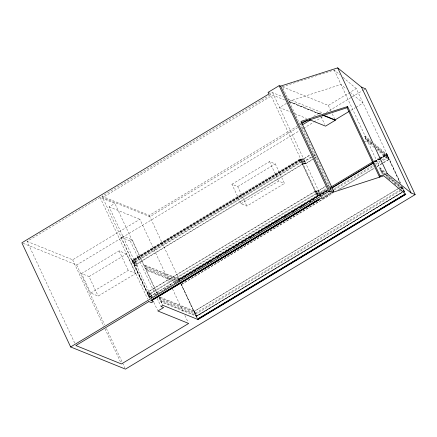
<?xml version="1.0" encoding="UTF-8"?>
<svg xmlns="http://www.w3.org/2000/svg" width="437" height="437" viewBox="0 0 437 437"><rect width="100%" height="100%" fill="white"/><g stroke="black" fill="none" stroke-linecap="round" stroke-linejoin="round"><path stroke-width="0.33" stroke-dasharray="2.19 1.64" d="M311.652 157.238L304.791 161.373L302.142 161.379L304.797 161.373L304.797 160.838L311.084 157.052M314.514 155.517L314.514 154.982M318.081 193.411L319.698 193.181L319.698 192.651L325.991 188.866M329.416 187.331L329.422 186.796M312.581 159.226L305.332 163.749L303.376 164.022L301.208 159.39L303.163 159.123L310.412 154.594M316.109 191.204L318.458 190.537L316.109 191.204L318.283 195.836L319.584 195.656M327.488 191.035L320.234 195.563L318.065 190.936M397.473 183.453L401.09 186.501L401.734 186.113L404.662 192.411M374.733 145.051L386.024 154.551L386.669 154.163L388.837 158.789L388.193 159.177L377.415 150.109M74.716 343.078L27.083 241.388L100.068 197.42L114.827 203.391L157.265 293.986M149.612 297.958L101.979 196.268L270.574 94.709L268.848 94.01M151.89 298.203L109.092 206.848L114.827 203.391M286.437 103.411L279.576 107.546L290.911 112.129M331.028 190.767L282.329 86.81L328.302 105.404L356.27 88.558L400.642 183.278M27.083 241.388L72.624 259.807L139.873 219.298L171.047 285.858M101.979 196.268L149.246 215.386L297.144 126.298M300.066 124.534L301.235 123.829M313.509 116.439L319.354 112.915L321.097 113.62M297.761 127.62L149.864 216.714L102.597 197.59L271.197 96.031L273.999 95.643L284.706 99.969M326.133 112.566L351.659 97.183M352.244 96.834L363.267 90.197M363.846 89.847L365.583 88.798M149.503 298.334L120.858 237.187L122.77 236.035L132.192 239.847L157.38 293.609M23.112 243.311L76.655 264.969L299.438 130.761M301.776 129.357L302.945 128.653M303.529 128.298L313.471 122.311M314.056 121.956L323.413 116.324M120.858 237.187L130.281 241L132.192 239.847M350.818 110.414L355.478 107.606M356.062 107.251L363.054 103.039L350.736 92.677M81.506 273.535L119.11 250.882L126.648 253.93L135.787 273.436L98.183 296.089L90.645 293.041L81.506 273.535L89.044 276.583L98.183 296.089M231.916 184.245L269.52 161.586L275.332 163.941L284.471 183.447L246.861 206.1L241.055 203.751L231.916 184.245L237.723 186.594L246.861 206.1M237.723 186.594L275.332 163.941M89.044 276.583L126.648 253.93M299.716 159.101L131.919 260.184L132.706 260.501L133.17 261.495L300.967 160.412L300.503 159.423L299.716 159.101L300.498 159.822L317.972 197.125M132.706 260.501L300.503 159.423M134.634 265.434L303.229 163.875L301.06 159.243L132.466 260.807L149.94 298.11M300.498 159.822L132.701 260.9L150.175 298.203M301.208 159.39L301.945 158.948L303.868 158.855L306.037 163.487L312.897 159.352M303.868 158.855L310.155 155.069M306.037 163.487L302.917 163.744L134.323 265.308L136.989 266.39L137.628 266.007L135.459 261.375L134.82 261.758L132.154 260.681L301.06 159.243M134.869 265.532L135.508 265.15L137.628 266.007M303.376 164.022L305.72 163.356M90.645 293.041L128.249 270.388L135.787 273.436M241.055 203.751L278.659 181.098L284.471 183.447M179.268 279.096L144.882 265.188L144.243 265.57L178.635 279.483L179.268 279.096L179.738 280.09M177.061 281.958L147.05 269.815L146.411 270.203L176.564 282.395M315.962 191.056L147.056 292.495L315.651 190.931L318.131 195.689L149.225 297.122L327.127 190.264M150.361 293.189L148.241 292.331L147.602 292.714L149.722 293.571L150.361 293.189L152.529 297.816M325.319 186.408L318.453 190.543L320.938 195.295M318.77 190.669L325.631 186.533M318.092 193.411L317.043 193.187L319.698 193.181L326.554 189.052M179.623 281.597L178.4 278.986L326.663 189.674M329.58 187.915L330.749 187.211M373.941 161.193L378.611 158.38M379.196 158.03L386.199 153.808L386.985 154.124L379.398 158.697M327.444 189.991L179.186 279.303L178.4 278.986M329.782 188.587L330.951 187.883M374.143 161.859L378.813 159.052M330.05 188.505L331.213 187.806M374.411 161.783L379.081 158.97M379.66 158.62L386.669 154.398L387.215 154.622L380.212 158.844M152 297.602L150.41 296.958L149.771 297.346L150.831 297.772M179.104 279.675L327.362 190.363M329.7 188.953L330.869 188.249M374.646 161.881L379.316 159.068M379.9 158.713L386.903 154.496L400.363 183.234M327.127 190.669L178.864 279.975L327.362 190.761M330.044 188.91L331.213 188.205M374.99 161.832L379.66 159.019M380.245 158.669L386.898 154.895L374.64 162.28M327.094 190.838L179.421 279.8L178.87 279.576L179.099 280.073M330.011 189.079L331.18 188.38M374.957 162.007L379.627 159.194M329.695 189.352L331.448 188.298M151.251 297.302L214.392 259.261M216.73 257.857L230.763 249.401M233.101 247.992L238.952 244.469M241.29 243.065L247.134 239.542M249.472 238.132L255.317 234.609M257.661 233.2L265.843 228.272M266.428 227.917L274.026 223.34M274.611 222.985L281.046 219.112M283.968 217.353L289.228 214.185M292.151 212.42L297.417 209.252M300.339 207.493L306.184 203.97M309.106 202.205L314.372 199.037M156.085 294.549L158.423 293.14M164.268 289.616L169.534 286.448M174.21 283.629L177.717 281.515M182.393 278.697L184.731 277.287M190.581 273.77L195.842 270.596M198.764 268.837L204.03 265.669M206.952 263.904L212.213 260.736M216.889 257.917L220.395 255.803M225.077 252.985L229.168 250.521M233.26 248.058L237.351 245.594M241.442 243.125L245.539 240.661M249.631 238.198L253.722 235.729M257.814 233.265L261.91 230.802M267.755 227.278L270.093 225.869M275.938 222.346L278.276 220.936M284.126 217.413L286.464 216.009M292.309 212.486L294.647 211.076M300.498 207.553L302.836 206.144M309.265 202.271L311.018 201.217M331.213 190.587L373.242 165.268M375.574 163.864L381.414 160.346M381.993 159.997L387.832 156.479L388.455 157.265L381.452 161.488M321.332 197.704L328.919 193.132M334.174 189.969L373.864 166.06M374.449 165.705L380.867 161.837M194.41 311.007L159.784 297.002L159.144 297.384L193.771 311.39L194.41 311.007L196.579 315.634L195.94 316.017L161.313 302.011L161.952 301.628L196.579 315.634M327.783 196.044L181.273 284.301L197.169 317.694M338.287 189.713L373.897 168.267M376.814 166.508L382.648 162.99M383.233 162.64L389.383 159.254L383.549 162.766M181.584 284.427L332.765 193.356M339.773 189.139L374.209 168.392M377.126 166.634L382.965 163.121M397.719 188.768L194.006 311.483L398.031 188.899M398.304 188.418L401.221 186.659M398.615 188.544L401.537 186.785M400.98 189.347L194.935 313.471L195.558 314.258L400.439 190.838M401.565 188.997L402.734 188.292L403.356 189.079L401.024 190.488M402.805 191.641L196.175 316.115L403.122 191.767M196.59 317.677L196.093 316.617L402.138 192.493M374.334 147.52L366.638 141.042L364.469 136.415L365.146 136.054L370.784 140.796M366.638 141.042L367.315 140.681L372.444 145.002M383.091 174.161L381.539 172.855L379.371 168.229L380.048 167.868L385.729 172.642M381.539 172.855L382.217 172.495L383.762 173.8M282.329 86.81L334.196 69.991L339.844 74.738M316.486 157.162L315.443 157.5L315.754 157.631L313.274 152.874M363.731 141.845L367.315 140.681M320.621 195.17L319.01 195.394L316.847 190.761M268.072 92.354L269.804 93.054L272.606 92.666L283.345 97.009M318.994 192.919L319.693 193.187M304.092 161.106L304.791 161.373M287.764 98.795L324.391 113.615M321.233 114.286L289.114 101.291L340.98 84.472L346.115 88.787M289.299 101.69L320.157 114.172M289.114 101.755L319.977 114.237L319.354 112.915M294.691 113.658L306.659 118.498M403.974 190.936L404.285 191.062M300.967 160.412L133.17 261.495M302.917 163.744L303.229 163.875M328.176 184.687L330.656 189.44L330.345 189.314M109.092 206.848L139.873 219.298M135.459 261.375L133.34 260.518L135.508 265.15M180.202 281.084L145.811 267.171L145.483 268.214L179.246 281.876M196.093 316.617L403.892 191.439L404.383 192.498M342.925 77.333L356.27 88.558M374.367 143.811L386.669 154.163M364.469 136.415L372.166 142.894M372.024 143.44L366.386 138.698L365.398 138.398L372.581 144.445M375.607 146.461L387.909 156.807L386.953 156.533L375.662 147.034M377.049 148.875L389.383 159.254M379.371 168.229L385.057 173.014M387.646 175.188L396.954 183.021M385.931 174.423L381.288 170.512L380.299 170.212L384.434 173.691M386.45 174.855L402.974 188.757L402.018 188.484L384.953 174.128M385.827 175.537L403.903 190.74L403.258 191.127L401.09 186.501M386.712 177.209L388.264 178.514M388.777 178.946L389.815 179.815M393.95 183.3L396.02 185.037M402.116 186.435L404.968 192.52M386.669 154.398L400.128 183.141M401.849 186.812L404.427 192.313M386.199 153.808L386.663 154.802M386.024 154.551L388.193 159.177M334.196 69.991L382.894 173.948M328.302 105.404L330.847 110.84M332.262 113.855L335.086 119.891M321.091 116.619L324.713 124.354M300.694 123.453L332.071 190.428M272.606 92.666L320.731 195.394M321.015 196.011L321.883 197.857M303.163 159.123L305.332 163.749M301.945 158.948L304.108 163.58M269.804 93.054L318.212 196.399M300.263 159.729L317.737 197.027M269.52 161.586L278.659 181.098M149.246 215.386L179.569 280.117M181.109 283.952L197.726 319.42M180.874 283.859L197.491 319.327M172.495 288.939L183.753 312.974M184.906 315.443L188.085 322.222M144.882 265.188L147.05 269.815M159.784 297.002L161.952 301.628M159.112 297.307L162.575 304.698M158.997 297.684L162.466 305.081M130.281 241L155.452 294.735M157.189 298.438L160.658 305.851M153.84 302.377L157.593 310.385M148.241 292.331L150.41 296.958M100.068 197.42L147.701 299.11M119.11 250.882L128.249 270.388M76.655 264.969L104.656 324.751M106.388 328.449L124.867 367.888M72.624 259.807L103.804 326.368M104.956 328.832L120.836 362.732M133.394 262.79L133.389 263.325L301.989 161.761L301.994 161.226L133.394 262.79M148.296 294.604L148.29 295.139L316.891 193.575L316.896 193.039L148.296 294.604M134.268 262.5L133.94 263.549L136.06 264.407L136.388 263.358L134.268 262.5M149.17 294.314L148.842 295.357L150.962 296.215L151.289 295.172L149.17 294.314M160.712 298.984L160.384 300.028L195.011 314.034L195.339 312.99L160.712 298.984"/><path stroke-width="0.66" d="M332.934 192.28L333.546 190.838L301.017 121.404L347.584 106.535L380.108 175.969L379.584 177.154L347.06 107.715L347.584 106.535M279.134 85.69L268.072 92.354L268.848 94.01L21.85 242.797L70.641 346.956L125.446 369.123L415.15 194.607L365.583 88.798L361.503 87.143L337.703 67.877L280.598 86.111L279.134 85.69L328.7 191.499L330.164 191.919L333.546 190.838M301.82 123.48L307.08 120.312M302.437 124.802L310.62 119.869M323.751 115.302L335.086 119.891L349.07 111.462M335.086 119.891L335.272 120.284L325.554 126.14L309.178 119.52M331.333 186.861L372.772 161.898M331.798 187.855L373.236 162.886M332.033 187.948L373.477 162.985M70.641 346.956L328.87 191.395L330.164 191.919L280.598 86.111M151.087 300.558L318.884 199.474L319.272 199.633L151.475 300.716M151.322 300.651L319.119 199.572M197.333 319.261L405.132 194.083L405.52 194.241L197.726 319.42M197.491 319.327L405.285 194.148M301.055 122.633L347.06 107.715M380.108 175.969L387.269 173.686L411.07 192.952L415.15 194.607M322.675 115.188L335.272 120.284M361.503 87.143L411.07 192.952M337.703 67.877L387.269 173.686M148.859 301.574L75.874 345.541L121.415 363.961L188.658 323.451L157.883 311.002L163.618 307.544L160.947 306.468L162.859 305.316L198.037 319.545L405.836 194.367L383.762 175.8L331.891 192.619L322.173 198.474L319.365 198.862L150.77 300.427L153.436 301.503L151.524 302.655L148.859 301.574"/></g></svg>
